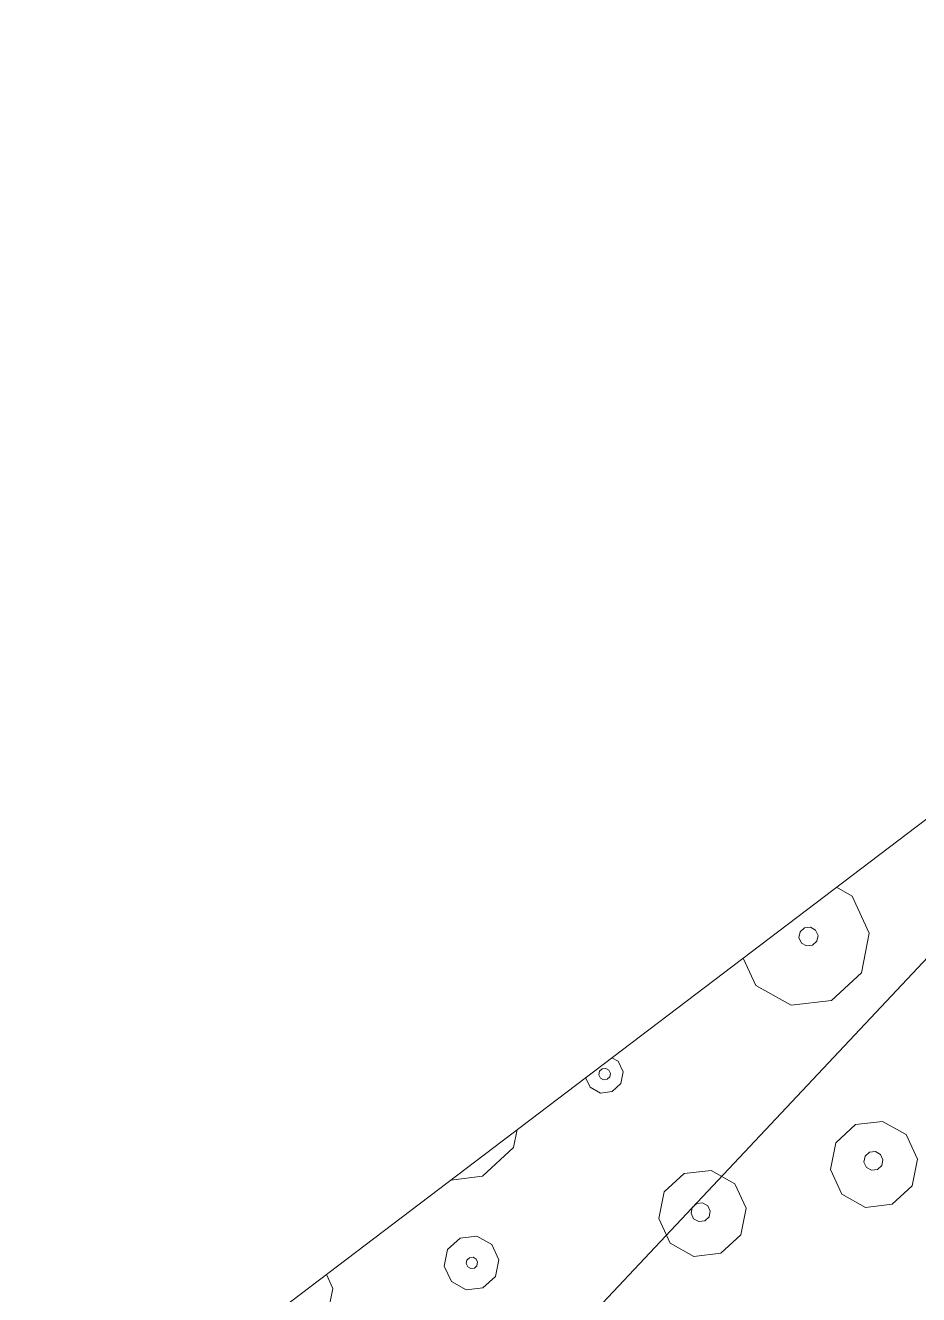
# Model space of a CAD drawing. Header units: metres. Extents: x -2858 to 512, y -1995 to 1252.
# Drawn here: x -541.983 to -539.375, y 371.495 to 375.199 of the extents above; entities that cross this region are included whole.
import ezdxf
from ezdxf.lldxf.tags import DXFTag

# ---------------------------------------------------------------- set-up
doc = ezdxf.new("R2010")
doc.units = ezdxf.units.M
doc.layers.add('Calque commun', color=7, linetype='Continuous')
tags = doc.linetypes.add('HIDDENX2', pattern=[0.75, 0.5, -0.25]).pattern_tags.tags
tags[6:7] = [DXFTag(74, 4), DXFTag(75, 0), DXFTag(340, '0'), DXFTag(46, 1.0), DXFTag(50, 0.0), DXFTag(44, 0.0), DXFTag(45, 0.0)]
tags[4:5] = [DXFTag(74, 4), DXFTag(75, 0), DXFTag(340, '0'), DXFTag(46, 1.0), DXFTag(50, 0.0), DXFTag(44, 0.0), DXFTag(45, 0.0)]

# ---------------------------------------------------------------- blocks, each defined once
blk = doc.blocks.new('pattern')
at = {"layer": 'Calque commun', "color": 54, "linetype": 'Continuous', "lineweight": 9}
for p, q in [((77.1754, 106.4998), (77.2435, 106.54)), ((77.2435, 106.54), (77.3223, 106.5325)), ((77.3223, 106.5325), (77.3815, 106.4801)), ((77.1439, 106.4272), (77.1754, 106.4998)), ((77.3815, 106.4801), (77.3988, 106.4029)), ((77.1611, 106.35), (77.1439, 106.4272)), ((77.2438, 106.4257), (77.2587, 106.4345)), ((77.2587, 106.4345), (77.2759, 106.4329)), ((77.2759, 106.4329), (77.2889, 106.4214)), ((77.2369, 106.4099), (77.2438, 106.4257)), ((77.2407, 106.393), (77.2369, 106.4099)), ((77.2536, 106.3815), (77.2407, 106.393)), ((77.2926, 106.4045), (77.2858, 106.3887)), ((77.2889, 106.4214), (77.2926, 106.4045)), ((77.3988, 106.4029), (77.3673, 106.3304)), ((77.2709, 106.3799), (77.2536, 106.3815)), ((77.2858, 106.3887), (77.2709, 106.3799)), ((77.2204, 106.2976), (77.1611, 106.35)), ((77.3673, 106.3304), (77.2992, 106.2901)), ((77.2992, 106.2901), (77.2204, 106.2976)), ((77.616, 106.2222), (77.6841, 106.2624)), ((77.6841, 106.2624), (77.7628, 106.2549)), ((77.7628, 106.2549), (77.8221, 106.2026)), ((77.5845, 106.1497), (77.616, 106.2222)), ((77.8221, 106.2026), (77.8393, 106.1254)), ((77.6017, 106.0724), (77.5845, 106.1497)), ((77.6849, 106.1338), (77.6918, 106.1497)), ((77.6887, 106.1169), (77.6849, 106.1338)), ((77.6918, 106.1497), (77.7067, 106.1585)), ((77.7067, 106.1585), (77.7239, 106.1568)), ((77.7239, 106.1568), (77.7369, 106.1454)), ((77.7369, 106.1454), (77.7406, 106.1285)), ((77.7016, 106.1055), (77.6887, 106.1169)), ((77.7189, 106.1038), (77.7016, 106.1055)), ((77.7338, 106.1126), (77.7189, 106.1038)), ((77.7406, 106.1285), (77.7338, 106.1126)), ((77.8393, 106.1254), (77.8079, 106.0528)), ((77.661, 106.0201), (77.6017, 106.0724)), ((77.7397, 106.0126), (77.661, 106.0201)), ((77.8079, 106.0528), (77.7397, 106.0126)), ((76.7775, 105.9547), (76.8797, 106.015)), ((76.8797, 106.015), (76.9978, 106.0037)), ((76.9978, 106.0037), (77.0867, 105.9252)), ((76.7303, 105.8458), (76.7775, 105.9547)), ((77.0867, 105.9252), (77.1125, 105.8094)), ((76.7419, 105.7938), (76.7303, 105.8458)), ((76.8756, 105.8316), (76.8824, 105.8475)), ((76.8824, 105.8475), (76.8974, 105.8563)), ((76.8974, 105.8563), (76.9146, 105.8546)), ((76.9146, 105.8546), (76.9276, 105.8432)), ((76.9276, 105.8432), (76.9313, 105.8263)), ((76.8793, 105.8147), (76.8756, 105.8316)), ((76.8923, 105.8032), (76.8793, 105.8147)), ((76.9095, 105.8016), (76.8923, 105.8032)), ((76.9244, 105.8104), (76.9095, 105.8016)), ((76.9313, 105.8263), (76.9244, 105.8104)), ((77.1125, 105.8094), (77.0776, 105.7288)), ((78.2095, 105.7845), (78.252, 105.8097)), ((78.252, 105.8097), (78.3013, 105.805)), ((78.3013, 105.805), (78.3383, 105.7723)), ((78.1898, 105.7392), (78.2095, 105.7845)), ((78.3383, 105.7723), (78.3491, 105.724)), ((78.2005, 105.6909), (78.1898, 105.7392)), ((78.252, 105.7341), (78.2561, 105.7436)), ((78.2542, 105.7239), (78.252, 105.7341)), ((78.262, 105.7171), (78.2542, 105.7239)), ((78.2561, 105.7436), (78.2651, 105.7489)), ((78.2651, 105.7489), (78.2754, 105.7479)), ((78.2754, 105.7479), (78.2832, 105.741)), ((78.2854, 105.7309), (78.2813, 105.7213)), ((78.2832, 105.741), (78.2854, 105.7309)), ((78.3491, 105.724), (78.3294, 105.6786)), ((77.5449, 105.658), (77.5587, 105.6897)), ((77.5587, 105.6897), (77.5885, 105.7073)), ((77.5885, 105.7073), (77.623, 105.704)), ((77.623, 105.704), (77.6489, 105.6811)), ((78.2376, 105.6582), (78.2005, 105.6909)), ((78.2724, 105.7161), (78.262, 105.7171)), ((78.2813, 105.7213), (78.2724, 105.7161)), ((77.5496, 105.6373), (77.5449, 105.658)), ((77.5827, 105.6551), (77.5869, 105.6646)), ((77.585, 105.645), (77.5827, 105.6551)), ((77.5869, 105.6646), (77.5958, 105.6699)), ((77.5958, 105.6699), (77.6061, 105.6689)), ((77.6061, 105.6689), (77.6139, 105.662)), ((77.6162, 105.6519), (77.612, 105.6424)), ((77.6139, 105.662), (77.6162, 105.6519)), ((77.6489, 105.6811), (77.6564, 105.6473)), ((78.2868, 105.6535), (78.2376, 105.6582)), ((78.3294, 105.6786), (78.2868, 105.6535)), ((77.5928, 105.6381), (77.585, 105.645)), ((77.6031, 105.6371), (77.5928, 105.6381)), ((77.612, 105.6424), (77.6031, 105.6371)), ((77.6564, 105.6473), (77.6441, 105.6189)), ((77.8909, 105.5711), (77.9369, 105.5982)), ((77.9369, 105.5982), (78.0599, 105.5865)), ((78.0599, 105.5865), (78.1298, 105.5248)), ((78.5951, 105.4799), (78.6632, 105.5201)), ((78.5769, 105.4381), (78.5951, 105.4799))]:
    blk.add_line(p, q, dxfattribs=at)
at = {"layer": 'Calque commun', "color": 7, "linetype": 'Continuous', "lineweight": 9}
mesh = blk.add_polyface(dxfattribs=at)
corners = [(70.8497, 113.5412), (53.8349, 19.1692), (74.7282, 106.3237), (76.0435, 113.5984), (74.769, 106.1763), (58.8077, 18.2701), (114.1703, 105.207), (114.1703, 98.5387)]
mesh.append_faces([[corners[k] for k in face] for face in [(3, 4, 6)]], dxfattribs={"vtx0": -1, "vtx1": -1, "color": 7})
mesh.append_faces([[corners[k] for k in face] for face in [(3, 2, 4)]], dxfattribs={"vtx0": -1, "vtx2": -1, "color": 7})
mesh.append_faces([[corners[k] for k in face] for face in [(5, 2, 1)]], dxfattribs={"vtx1": -1, "color": 7})
mesh.append_faces([[corners[k] for k in face] for face in [(0, 1, 2), (3, 0, 2)]], dxfattribs={"vtx1": -1, "vtx2": -1, "color": 7})
mesh.append_faces([[corners[k] for k in face] for face in [(4, 7, 6)]], dxfattribs={"vtx2": -1, "color": 7})

msp = doc.modelspace()

# ---------------------------------------------------------------- linework, layer by layer
at = {"layer": 'Calque commun', "color": 3, "linetype": 'HIDDENX2', "lineweight": 18, "extrusion": (0, 0, -1)}
msp.add_arc((494.5277, 544.1418), 162.6468, 258.823451, 321.396966, dxfattribs=at)
msp.add_arc((494.5277, 544.1418), 162.6468, 258.823451, 321.396966, dxfattribs=at)
msp.add_arc((494.5277, 544.1418), 162.6468, 258.823451, 321.396966, dxfattribs=at)

# ---------------------------------------------------------------- block references
at = {"layer": 'Calque commun', "color": 0, "linetype": 'ByBlock', "lineweight": -2, "rotation": 228.1617603435354}
msp.add_blockref('pattern', (-567.2453, 500.4263), dxfattribs=at)

doc.saveas('drawing.dxf')
